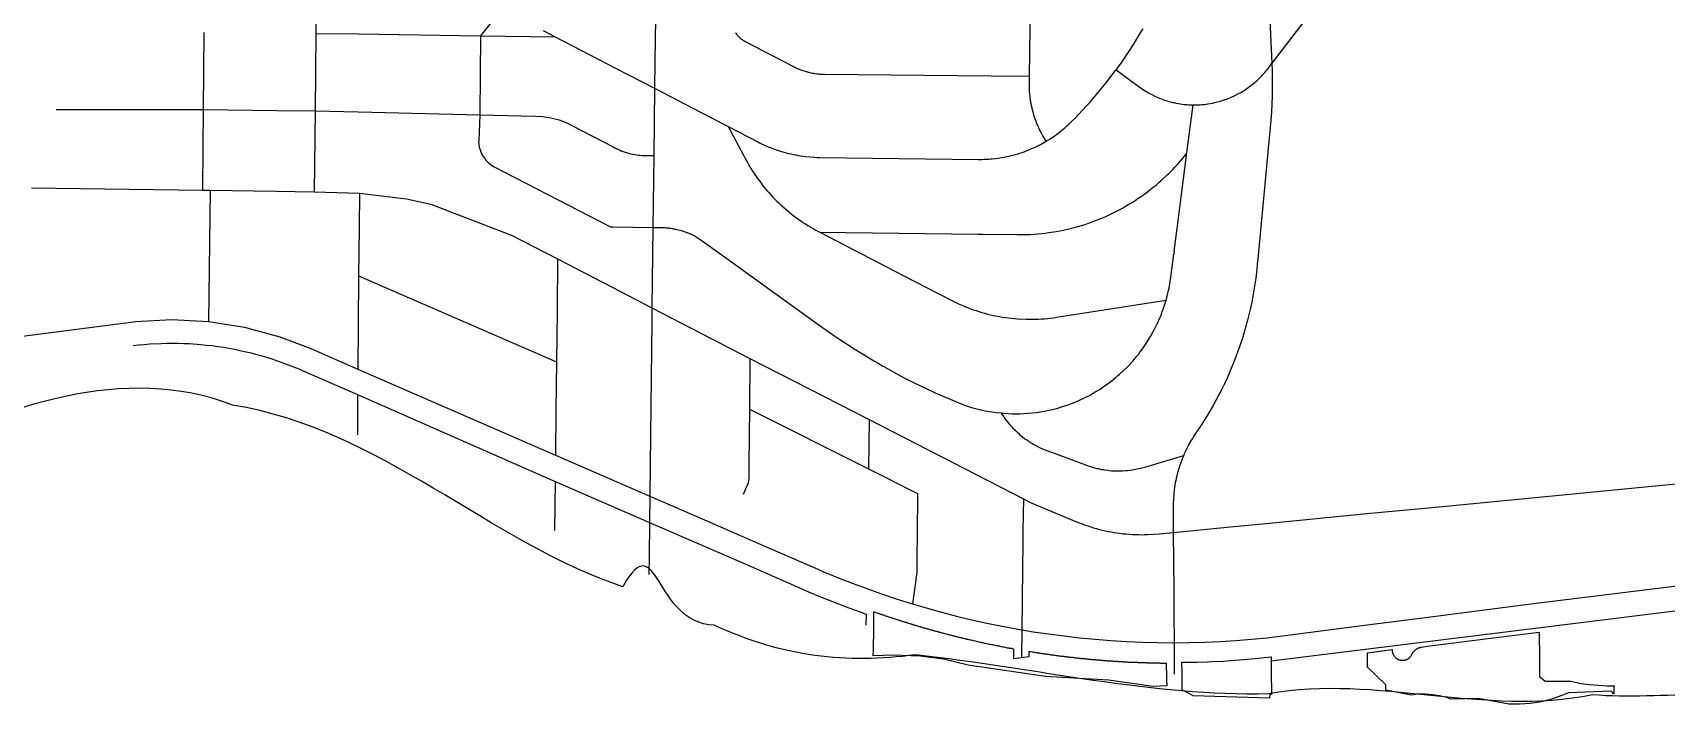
# Model space of a CAD drawing. Extents: x 1 to 394, y 101 to 384.
# Drawn here: x 306.4 to 353.16, y 114.27 to 133.86 of the extents above; entities that cross this region are included whole.
import ezdxf

# ---------------------------------------------------------------- set-up
doc = ezdxf.new("R2010")
doc.units = 0
doc.layers.get('0').update_dxf_attribs({"linetype": 'CONTINUOUS'})

msp = doc.modelspace()

# ---------------------------------------------------------------- linework, layer by layer
at = {"color": 4}
for points in [[(342.497836, 137.466833), (342.244105, 136.791589), (342.133609, 136.496936), (341.949452, 135.805317), (341.83487, 135.097334), (341.797993, 134.381168), (341.818422, 134.02922), (341.838851, 133.587246), (341.871538, 132.989748)], [(314.5263, 135.97311), (314.505871, 133.836881)], [(319.183445, 135.297865), (319.633612, 134.847699), (319.903707, 134.626707), (319.216184, 133.771403)], [(343.570047, 135.195552), (343.140341, 134.6349), (341.871695, 132.989748)], [(324.233461, 134.880438), (324.213032, 133.034766)], [(334.963729, 135.044134), (334.947385, 133.980116), (334.926935, 132.613253)], [(311.301486, 133.861438), (311.289228, 132.756488)], [(314.505839, 133.836881), (314.48541, 131.618799)], [(314.505839, 133.836881), (315.721275, 133.820537)], [(315.721275, 133.820506), (319.216184, 133.771371)], [(319.216184, 133.771403), (319.203927, 132.654174)], [(319.216184, 133.771403), (321.35651, 133.738716)], [(321.012753, 133.918724), (321.35651, 133.738663)], [(326.512935, 133.857342), (326.517126, 133.84896), (326.525507, 133.840579), (326.54185, 133.816064), (326.550232, 133.807683), (326.558613, 133.795425), (326.566994, 133.787044), (326.575375, 133.774786), (326.583757, 133.766405), (326.596014, 133.758024), (326.604395, 133.745766), (326.612777, 133.737385), (326.625034, 133.729004), (326.633415, 133.716746), (326.641797, 133.708365), (326.654054, 133.699984), (326.662435, 133.691603), (326.674693, 133.683222), (326.683074, 133.67484), (326.707589, 133.658497), (326.71597, 133.650116), (326.728228, 133.641734), (326.740486, 133.637544), (326.752743, 133.629163), (326.761124, 133.620781), (326.773382, 133.616591), (326.785639, 133.60821), (326.797897, 133.604019), (328.156568, 132.896036), (328.213874, 132.867435), (328.242475, 132.855177), (328.275162, 132.838834), (328.34064, 132.814319), (328.373327, 132.797975), (328.406014, 132.785718), (328.442891, 132.777336), (328.50837, 132.752821), (328.541057, 132.74444), (328.577934, 132.736059), (328.610621, 132.727678), (328.647393, 132.719296), (328.712872, 132.702953), (328.749749, 132.698762), (328.782436, 132.690381), (328.856086, 132.682), (328.888773, 132.677809), (328.92565, 132.673619), (328.958337, 132.673619), (328.99511, 132.669428), (329.064674, 132.669428), (333.828219, 132.620293)], [(337.468281, 132.87107), (337.468281, 132.875261), (337.533759, 132.961168), (337.78748, 133.329481), (337.910255, 133.517734), (338.028933, 133.705987), (338.143525, 133.898326), (338.184489, 133.971976)], [(321.35651, 133.738663), (323.063043, 132.854706)], [(323.063043, 132.854706), (324.200722, 132.2654), (325.293393, 131.696556)], [(324.213, 133.034766), (324.200743, 132.2654)], [(337.415081, 132.797409), (337.468302, 132.871059)], [(340.76266, 132.036226), (340.918173, 132.113962), (340.959137, 132.138477), (341.0001, 132.158906), (341.041063, 132.183421), (341.07794, 132.207937), (341.118904, 132.232452), (341.155781, 132.261053), (341.196744, 132.285568), (341.380901, 132.428803), (341.413588, 132.46149), (341.450465, 132.494177), (341.483152, 132.522777), (341.581317, 132.620943), (341.614004, 132.65782), (341.642605, 132.690507), (341.675292, 132.727384), (341.703997, 132.764262), (341.732598, 132.796948), (341.761199, 132.833826), (341.789905, 132.874789), (341.818506, 132.911666), (341.843021, 132.948544), (341.871622, 132.989507)], [(341.871695, 132.989748), (341.880076, 132.752392), (341.884267, 132.519132), (341.884267, 132.285861), (341.880076, 132.05259), (341.871695, 131.815234), (341.859438, 131.581963), (341.843094, 131.348703), (341.822665, 131.152268), (341.46662, 127.379081)], [(311.289218, 132.756488), (311.27696, 131.655634)], [(319.203906, 132.654174), (319.195525, 131.508303)], [(333.82604, 132.625531), (334.926904, 132.613274)], [(334.926904, 132.613253), (334.922713, 132.392261), (334.922713, 132.285861), (334.926904, 132.236726), (334.926904, 132.183505), (334.939161, 132.036184), (334.947543, 131.987049), (334.955924, 131.933828), (334.960114, 131.884693), (334.964305, 131.86835)], [(336.657984, 131.864348), (336.694861, 131.905311), (336.842182, 132.077189), (337.128653, 132.420956), (337.263695, 132.601016), (337.398748, 132.776991), (337.415092, 132.79742)], [(337.415081, 132.797409), (338.008472, 132.355436)], [(338.008472, 132.355436), (338.065779, 132.314472), (338.098466, 132.289957), (338.139429, 132.261356), (338.213079, 132.212221), (338.335854, 132.138571), (338.376817, 132.118142), (338.41778, 132.093627), (338.540544, 132.032235), (338.585593, 132.011805), (338.626557, 131.995462), (338.630747, 131.995462)], [(324.200722, 132.2654), (324.176207, 130.346067)], [(338.630517, 131.995305), (338.712338, 131.962618), (338.802332, 131.929931), (338.847381, 131.917674), (338.888344, 131.90133), (339.023387, 131.864453), (339.068436, 131.856072), (339.117571, 131.843814), (339.252613, 131.819299), (339.297663, 131.815108), (339.346798, 131.806727), (339.436791, 131.798346), (339.485926, 131.794155), (339.530975, 131.794155), (339.576024, 131.789965), (339.621073, 131.789965)], [(339.620874, 131.790677), (339.715058, 131.790677), (339.764193, 131.794868), (339.809242, 131.794868), (339.858377, 131.799058), (339.948371, 131.80744), (339.99342, 131.815821), (340.042555, 131.820011), (340.177597, 131.844526), (340.222646, 131.856784), (340.271781, 131.865165), (340.361775, 131.88968), (340.402738, 131.901938), (340.447787, 131.914195), (340.537781, 131.946882), (340.58283, 131.95914), (340.58702, 131.96333)], [(340.586685, 131.962566), (340.623563, 131.974823), (340.668612, 131.995252), (340.709575, 132.011596), (340.754624, 132.032025), (340.763005, 132.036216)], [(307.074046, 131.663817), (307.528298, 131.663817)], [(307.528298, 131.663817), (311.276939, 131.655435)], [(311.276939, 131.655634), (311.268558, 130.575242)], [(311.276939, 131.655634), (313.392707, 131.635205)], [(313.392707, 131.635174), (314.485379, 131.61883)], [(314.485379, 131.618799), (314.460863, 129.3025)], [(314.485379, 131.618799), (315.713092, 131.590198)], [(315.713092, 131.590156), (319.195724, 131.508334)], [(319.195724, 131.508303), (319.167123, 130.76758), (319.162932, 130.755323), (319.171313, 130.669415), (319.183571, 130.583508), (319.204, 130.501686), (319.236687, 130.419864), (319.248945, 130.391263)], [(319.195724, 131.508303), (320.795847, 131.471426), (320.988196, 131.463044), (321.229649, 131.422081), (321.467006, 131.360689), (321.692083, 131.274781), (321.814858, 131.209303), (323.03439, 130.579066)], [(325.293393, 131.696556), (326.304222, 131.172729)], [(334.963729, 131.868434), (334.967919, 131.835747), (334.980177, 131.786612), (334.988558, 131.737477), (335.025436, 131.590156), (335.037693, 131.545107), (335.07038, 131.446942), (335.082638, 131.401893), (335.103067, 131.352758), (335.11941, 131.307709), (335.135754, 131.258574), (335.176717, 131.16858), (335.197146, 131.119445), (335.221661, 131.074396), (335.24209, 131.029347), (335.266606, 130.988384), (335.31574, 130.89839), (335.340256, 130.857427), (335.364771, 130.812378), (335.393476, 130.771415), (335.40982, 130.750986)], [(335.409799, 130.751216), (335.422056, 130.759597), (335.475277, 130.792284), (335.532584, 130.824971), (335.745394, 130.972292), (335.794529, 131.013255), (335.847749, 131.054218), (335.945915, 131.13604), (335.99505, 131.181089), (336.044185, 131.222053), (336.089234, 131.267102), (336.138369, 131.312151), (336.236534, 131.414507), (336.547551, 131.741898), (336.658047, 131.864673)], [(338.912891, 129.822241), (338.945578, 129.859118), (339.023313, 129.932768), (339.096964, 130.010504), (339.166528, 130.08824), (339.375241, 130.333789), (339.44072, 130.415611), (339.620874, 131.790677)], [(326.304222, 131.172729), (327.159526, 130.730745), (327.200489, 130.710316), (327.384646, 130.624408), (327.450124, 130.595807), (327.511517, 130.571292), (327.707952, 130.497642), (327.904387, 130.436249), (327.969865, 130.419906), (328.039429, 130.403563), (328.100822, 130.387219)], [(326.304222, 131.172729), (326.754377, 130.337875)], [(311.268747, 130.575242), (311.256489, 129.355699)], [(323.03439, 130.579327), (323.058905, 130.56707), (323.087506, 130.550727), (323.120193, 130.538469), (323.148898, 130.522126), (323.206205, 130.497611), (323.238892, 130.481267), (323.267493, 130.472886), (323.300179, 130.460628), (323.32878, 130.448371), (323.361467, 130.436113), (323.394154, 130.427732), (323.42286, 130.419351), (323.488338, 130.403007), (323.516939, 130.394626), (323.582417, 130.378283), (323.647896, 130.369902), (323.680583, 130.36152), (323.746061, 130.353139), (323.778748, 130.353139), (323.844226, 130.344758), (324.175714, 130.344758)], [(333.862875, 130.24785), (333.96104, 130.260107), (334.022433, 130.268489), (334.087911, 130.27687), (334.15339, 130.289127), (334.214782, 130.297509), (334.280261, 130.313852), (334.341653, 130.32611), (334.407131, 130.342453), (334.468524, 130.354711), (334.529916, 130.37514), (334.595395, 130.391483), (334.779551, 130.452876), (334.836858, 130.477391), (334.89825, 130.49782), (334.959643, 130.522335), (335.01695, 130.550936), (335.078342, 130.575451), (335.25022, 130.661359), (335.364802, 130.726837), (335.409851, 130.751352)], [(319.248924, 130.391085), (319.273481, 130.341971), (319.322616, 130.272407), (319.375836, 130.202843), (319.437229, 130.14145), (319.506793, 130.088229), (319.576357, 130.039094), (319.609044, 130.022751), (322.940258, 128.299853), (323.005736, 128.299853)], [(324.176175, 130.346067), (324.15166, 128.283499)], [(326.754377, 130.337875), (326.807598, 130.235519), (326.868991, 130.125023), (326.909954, 130.047287), (326.955003, 129.973637), (327.004138, 129.899987), (327.049187, 129.826337), (327.147352, 129.687198), (327.200573, 129.617634), (327.249708, 129.54807), (327.302929, 129.478505), (327.360236, 129.413027), (327.413456, 129.343463), (327.470763, 129.28207), (327.52807, 129.216592), (327.589462, 129.151114), (327.646769, 129.089721), (327.708161, 129.028329), (327.77364, 128.971022), (327.835032, 128.909629), (327.965989, 128.795048), (328.031467, 128.741827), (328.096946, 128.68452), (328.16651, 128.631299), (328.236074, 128.582164), (328.256503, 128.565821)], [(328.10078, 130.386989), (328.104971, 130.386989), (328.170449, 130.370645), (328.240013, 130.358388), (328.305492, 130.34613), (328.375056, 130.333873), (328.44462, 130.325491), (328.510098, 130.31711), (328.649237, 130.300767), (328.788376, 130.292386), (328.853854, 130.288195), (328.923419, 130.288195), (333.474164, 130.230888), (333.572329, 130.230888), (333.637808, 130.235079), (333.703286, 130.235079), (333.764679, 130.23927), (333.830157, 130.247651), (333.862844, 130.247651)], [(339.15844, 128.258942), (339.440814, 130.415632)], [(333.596866, 128.09115), (334.583137, 128.078892), (334.746833, 128.078892), (334.959643, 128.087274), (335.278842, 128.111789), (335.385252, 128.124046), (335.487503, 128.136304), (335.700313, 128.168991), (335.802564, 128.18942), (335.908974, 128.209849), (336.215895, 128.283499), (336.318251, 128.3121), (336.420607, 128.344787), (336.522858, 128.373388), (336.625213, 128.410265), (336.723378, 128.442952), (336.821544, 128.47983), (336.923899, 128.520793), (337.022064, 128.561756), (337.116144, 128.602719), (337.214309, 128.647768), (337.308388, 128.692818), (337.406553, 128.737867), (337.500737, 128.787002), (337.594817, 128.840222), (337.68481, 128.893443), (337.778889, 128.946664), (337.868883, 128.999885), (337.958876, 129.057191), (338.044784, 129.118584), (338.134777, 129.175891), (338.220685, 129.237283), (338.306593, 129.302761), (338.388414, 129.36824), (338.474322, 129.433718), (338.556144, 129.499197), (338.63388, 129.568761), (338.715701, 129.638325), (338.871215, 129.785646), (338.912178, 129.822523)], [(306.361966, 129.421178), (311.256479, 129.355699)], [(311.256479, 129.355699), (311.47746, 129.351509)], [(311.47746, 129.351614), (311.432411, 125.590694)], [(311.47746, 129.351614), (313.36815, 129.327098)], [(313.36815, 129.327057), (314.460822, 129.302541)], [(314.460822, 129.3025), (315.749928, 129.261536)], [(315.749928, 129.261578), (315.741547, 128.287585)], [(315.749928, 129.261578), (317.100416, 129.101979), (317.792036, 128.950561), (320.120603, 128.058411), (321.421988, 127.383167)], [(315.741746, 128.287585), (315.729488, 126.896175)], [(323.005747, 128.299864), (324.151618, 128.28352)], [(324.151618, 128.283499), (324.123017, 125.98766)], [(324.151618, 128.283499), (324.421714, 128.279309), (324.491278, 128.279309), (324.528051, 128.275118), (324.560737, 128.275118), (324.597615, 128.270927), (324.630302, 128.266737), (324.667179, 128.262546), (324.699866, 128.258356), (324.732553, 128.249974), (324.769325, 128.245784), (324.802012, 128.237402), (324.838889, 128.229021), (324.937055, 128.204506), (324.973932, 128.196125), (325.03941, 128.17161), (325.072097, 128.163229), (325.104784, 128.150971), (325.117041, 128.14259)], [(325.117419, 128.14435), (325.137848, 128.135969), (325.203326, 128.111454), (325.236013, 128.09511), (325.264614, 128.082853), (325.330092, 128.050166), (325.358693, 128.033822), (325.39138, 128.017479), (325.420086, 127.99705), (325.448687, 127.980706), (325.481373, 127.960277), (325.509974, 127.943934), (325.567281, 127.90297), (326.70497, 127.084491)], [(328.256294, 128.565873), (328.305429, 128.528996), (328.366821, 128.488033)], [(328.36679, 128.488116), (328.375171, 128.479735), (328.448821, 128.4306), (328.518385, 128.385551), (328.592035, 128.340502), (328.669771, 128.295453), (328.743421, 128.250404), (328.817071, 128.209441), (328.894807, 128.168477), (328.935771, 128.148048)], [(328.935634, 128.148446), (333.453641, 128.095225)], [(328.935634, 128.148446), (331.337862, 126.904357)], [(339.076587, 127.608255), (339.158408, 128.258942)], [(333.453641, 128.095246), (333.596866, 128.091056)], [(321.421988, 127.383167), (321.40973, 125.905818)], [(321.421988, 127.383167), (322.985286, 126.576966)], [(338.843327, 126.204556), (338.855584, 126.249605), (338.876013, 126.323255), (338.892357, 126.400991), (338.912786, 126.478727), (338.929129, 126.552377), (338.978264, 126.863405), (339.064172, 127.518188)], [(339.076587, 127.608255), (339.064329, 127.518262)], [(341.454268, 127.248124), (341.450078, 127.182646), (341.429648, 127.006671), (341.409219, 126.834783), (341.384704, 126.658819), (341.327397, 126.315052), (341.29471, 126.143174), (341.257833, 125.971296), (341.176011, 125.62753), (341.126876, 125.459737), (341.081827, 125.287859), (341.028606, 125.120078), (340.975386, 124.956382), (340.918079, 124.788589), (340.795304, 124.461198), (340.729826, 124.297502), (340.660262, 124.133806), (340.590698, 123.974206), (340.517048, 123.814596), (340.439312, 123.659083), (340.35749, 123.499483), (340.275668, 123.348066), (340.193846, 123.192552), (340.013776, 122.889717), (339.825533, 122.595065), (339.727368, 122.447733), (339.711025, 122.427304), (339.702644, 122.415046), (339.665766, 122.35774), (339.628994, 122.304519), (339.596307, 122.247212), (339.56362, 122.193991), (339.498142, 122.079399), (339.469436, 122.022092), (339.436749, 121.9607), (339.408148, 121.903393), (339.383633, 121.846086), (339.355032, 121.784694), (339.346651, 121.764265)], [(341.466547, 127.379081), (341.454289, 127.248124)], [(315.729467, 126.896175), (315.71721, 125.504755)], [(315.729467, 126.896175), (321.393345, 124.436641)], [(326.705274, 127.084428), (326.823952, 126.998521)], [(326.823952, 126.998479), (329.009295, 125.422912), (329.095202, 125.365606), (329.365298, 125.173267), (329.63949, 124.98911), (329.913682, 124.813136), (330.196056, 124.637162), (330.47843, 124.465283), (330.617569, 124.387548)], [(331.337862, 126.904357), (332.295491, 126.409173)], [(322.985286, 126.576966), (324.122975, 125.98766)], [(332.295491, 126.409173), (332.418255, 126.343695)], [(332.418255, 126.343695), (332.676083, 126.212738), (332.68834, 126.204357), (332.766076, 126.163394), (332.921579, 126.089744), (332.999315, 126.057057), (333.081137, 126.02437), (333.158873, 125.991683), (333.240695, 125.958997), (333.322516, 125.930396), (333.404338, 125.905881), (333.48616, 125.87728), (333.567982, 125.852765), (333.653889, 125.828249), (333.735711, 125.80782), (333.821619, 125.787391), (333.90344, 125.766962), (334.075329, 125.734275), (334.157151, 125.722017), (334.243058, 125.705674), (334.328966, 125.697293), (334.414874, 125.685035), (334.586762, 125.668692), (334.844579, 125.656434), (335.016457, 125.656434), (335.106451, 125.660625), (335.192358, 125.660625), (335.278266, 125.669006), (335.364173, 125.673197), (335.450081, 125.681578), (335.535989, 125.693836), (335.621896, 125.702217), (335.707804, 125.714474), (338.842583, 126.205562)], [(321.409709, 125.905818), (321.393366, 124.436641)], [(324.122975, 125.98766), (324.118785, 125.607069), (324.086098, 122.34543)], [(324.122975, 125.98766), (326.930352, 124.530772)], [(337.979829, 124.567597), (338.000259, 124.592112), (338.049394, 124.653505), (338.094443, 124.714897), (338.143578, 124.77629), (338.233571, 124.907247), (338.274534, 124.968639), (338.319584, 125.038203), (338.401405, 125.16916), (338.475055, 125.308299), (338.511933, 125.373777), (338.54881, 125.447427), (338.614289, 125.586566), (338.646975, 125.660216), (338.679662, 125.729781), (338.708263, 125.803431), (338.732778, 125.877081), (338.761379, 125.950731), (338.835029, 126.171723), (338.84341, 126.20441)], [(304.328041, 124.944103), (309.288032, 125.582512)], [(309.288032, 125.582512), (309.341252, 125.590893), (310.38481, 125.6482), (311.432463, 125.590893)], [(311.432442, 125.590694), (312.463732, 125.431094), (313.47455, 125.156903), (314.362604, 124.817232), (315.709007, 124.232023), (321.364692, 121.772489)], [(315.717189, 125.504755), (315.708808, 124.232023)], [(309.279849, 124.907268), (309.42717, 124.923611), (309.58678, 124.939954), (309.750476, 124.952212), (310.077868, 124.968555), (310.237468, 124.972746), (310.564859, 124.972746), (310.728555, 124.968555), (310.888155, 124.960174), (311.215547, 124.935659), (311.379243, 124.919316), (311.538853, 124.902972), (311.702549, 124.882543), (311.862148, 124.858028), (312.021748, 124.829427), (312.132244, 124.808998)], [(312.132244, 124.80905), (312.291854, 124.776363), (312.45555, 124.739486), (312.615149, 124.702608), (312.774749, 124.661645), (312.934359, 124.616596), (313.089872, 124.571547), (313.249472, 124.522412), (313.560489, 124.416012), (313.711917, 124.358706), (313.86742, 124.297313), (314.018837, 124.235921), (314.096573, 124.203234), (315.700793, 123.503433)], [(321.393345, 124.436641), (321.384964, 123.745032)], [(326.930352, 124.530772), (326.918094, 123.082056)], [(326.930352, 124.530772), (330.339323, 122.787403)], [(334.124789, 122.975656), (334.198439, 122.967275), (334.431709, 122.955017), (334.66498, 122.955017), (334.89824, 122.967275), (335.131511, 122.99179), (335.364771, 123.028667), (335.438421, 123.045011), (335.593924, 123.077698), (335.667574, 123.098127), (335.74531, 123.118556), (335.81896, 123.138985), (336.039952, 123.212635), (336.260934, 123.298543), (336.330498, 123.327144), (336.404148, 123.359831), (336.473712, 123.392518), (336.543276, 123.429395), (336.61284, 123.462082), (336.682405, 123.498959), (336.751969, 123.539922), (336.817447, 123.5768), (336.887011, 123.617763), (336.95249, 123.658726), (337.017968, 123.703775), (337.079361, 123.748825), (337.210317, 123.838818), (337.27171, 123.883867), (337.394474, 123.982032), (337.451781, 124.035253), (337.513173, 124.084388), (337.627755, 124.190798), (337.738251, 124.301294), (337.897851, 124.473172), (337.946986, 124.530479), (337.979672, 124.567356)], [(330.6176, 124.387537), (330.732193, 124.317973)], [(330.732193, 124.317962), (330.76488, 124.301619), (331.05135, 124.142009), (331.341906, 123.986495), (331.636559, 123.839174), (331.935308, 123.691843), (332.234046, 123.552704), (332.839726, 123.29079), (332.90929, 123.262189), (332.98294, 123.237674), (333.052505, 123.209073), (333.130241, 123.184558), (333.277572, 123.135423), (333.351222, 123.114994), (333.428958, 123.094565), (333.502608, 123.078221), (333.580344, 123.057792), (333.65808, 123.041449), (333.73173, 123.029191), (333.965001, 122.992314), (334.120504, 122.97597), (334.124694, 122.97597)], [(315.700814, 123.503579), (315.692433, 122.353612)], [(315.700814, 123.503579), (321.35651, 121.015402)], [(321.385152, 123.745032), (321.376771, 123.045231)], [(321.37697, 123.045231), (321.364713, 121.772489)], [(326.918073, 123.082056), (326.90173, 121.535132)], [(326.918073, 123.082056), (330.322948, 121.375533)], [(330.339323, 122.787403), (330.322979, 121.375533)], [(330.339323, 122.787403), (334.759112, 120.524314), (334.98419, 120.405636), (336.277392, 119.861338), (336.281583, 119.861338), (336.359319, 119.828651), (336.441141, 119.80005), (336.522962, 119.767363), (336.604784, 119.742848), (336.686606, 119.714247), (336.768428, 119.689732), (336.854335, 119.669303), (336.936157, 119.644788), (337.022064, 119.624359), (337.103886, 119.608015), (337.189794, 119.587586), (337.275701, 119.571243), (337.361609, 119.558985), (337.443431, 119.546728), (337.615309, 119.522212), (337.701216, 119.513831), (337.787124, 119.509641), (337.877118, 119.501259), (337.963025, 119.497069), (338.048933, 119.497069), (338.13484, 119.492878), (338.220748, 119.497069), (338.306656, 119.497069), (338.478534, 119.50545), (338.650412, 119.521793), (339.047378, 119.558566)], [(334.124789, 122.975656), (334.141132, 122.942969), (334.165647, 122.906092), (334.194353, 122.869215), (334.218868, 122.828251), (334.33346, 122.68092), (334.362061, 122.648233), (334.394748, 122.611356), (334.427435, 122.578669), (334.456141, 122.545982), (334.521619, 122.480504), (334.558392, 122.447817), (334.591078, 122.41513), (334.623765, 122.386529), (334.660643, 122.353842), (334.69752, 122.325241), (334.730207, 122.29664), (334.803857, 122.239334), (334.84482, 122.214819), (334.881698, 122.186218), (334.91847, 122.161703), (335.000292, 122.112568), (335.037065, 122.088053), (335.078028, 122.063537), (335.241724, 121.981716), (335.286773, 121.961286), (335.327736, 121.940857), (335.368699, 121.924514), (335.458693, 121.891827), (335.741067, 121.785427)], [(324.08614, 122.34543), (324.06571, 120.597975)], [(321.364692, 121.772489), (324.065679, 120.597975)], [(335.741287, 121.784767), (336.563863, 121.481932), (336.596549, 121.469675), (336.641599, 121.457417), (336.686648, 121.441074), (336.727611, 121.428816), (336.862653, 121.391939), (336.907703, 121.383558), (336.952752, 121.3713), (336.997801, 121.362919), (337.046936, 121.354538), (337.091985, 121.346157), (337.181978, 121.337775), (337.227027, 121.329394), (337.276162, 121.325204), (337.321212, 121.325204), (337.366261, 121.321013), (337.415396, 121.321013), (337.460445, 121.316822), (337.505494, 121.316822), (337.554629, 121.321013), (337.599678, 121.321013), (337.689671, 121.329394), (337.738806, 121.333585), (337.8288, 121.341966), (337.873849, 121.350347), (337.922984, 121.358728), (338.058037, 121.383244), (338.103086, 121.395501), (338.148135, 121.403882), (338.238128, 121.428397), (339.347175, 121.763971)], [(339.346693, 121.764307), (339.330349, 121.723343), (339.305834, 121.666037), (339.281319, 121.604644), (339.26089, 121.543252), (339.236375, 121.481859), (339.215946, 121.416381), (339.199602, 121.354988), (339.179173, 121.293596), (339.16283, 121.228117), (339.146486, 121.166725), (339.134229, 121.101247), (339.117885, 121.039854), (339.105628, 120.974376), (339.097246, 120.908897), (339.084989, 120.843419), (339.076608, 120.786112)], [(326.901709, 121.535132), (326.897518, 121.117705), (326.897518, 121.072656), (326.893328, 121.064275), (326.893328, 121.035674), (326.889137, 121.027293), (326.889137, 121.018911), (326.884947, 121.01053), (326.884947, 121.002149), (326.880756, 120.993768), (326.880756, 120.985387), (326.876565, 120.973129), (326.876565, 120.964748), (326.864308, 120.940233), (326.864308, 120.931851), (326.737447, 120.645381)], [(330.322948, 121.375533), (331.726647, 120.671635)], [(321.35651, 121.015402), (321.331994, 119.611703)], [(321.35651, 121.015402), (324.053401, 119.844974)], [(331.726647, 120.671635), (331.714389, 119.47666)], [(339.076587, 120.786228), (339.076587, 120.782037), (339.060243, 120.65108), (339.0439, 120.389167), (339.0439, 120.25821), (339.04809, 119.558409)], [(346.463362, 120.274679), (353.833774, 120.986749)], [(324.065679, 120.597975), (324.053422, 119.844974)], [(324.065679, 120.597975), (325.633063, 119.918634)], [(334.759112, 120.524314), (334.746854, 119.607617)], [(344.584961, 120.098705), (346.463362, 120.274679)], [(324.053401, 119.844974), (324.045019, 118.866895)], [(324.053401, 119.844974), (326.963091, 118.580424)], [(325.633063, 119.918634), (327.159526, 119.255668)], [(339.047944, 119.558503), (340.779024, 119.726295)], [(340.779024, 119.726295), (341.802131, 119.824461), (344.584961, 120.098705)], [(327.159526, 119.255668), (328.792399, 118.543589), (329.021573, 118.445424), (329.434904, 118.273545), (329.852331, 118.10985), (330.273844, 117.95025), (330.695357, 117.802919), (331.120967, 117.659683), (331.546576, 117.524641), (331.583453, 117.51626)], [(331.714368, 119.47666), (331.710177, 118.895537)], [(334.746833, 119.607617), (334.742642, 119.235208)], [(339.047944, 119.558503), (339.060201, 117.892901)], [(324.045218, 118.866895), (324.041028, 118.359432)], [(331.710272, 118.895537), (331.706081, 118.392171)], [(334.742737, 119.235208), (334.734356, 118.543589)], [(326.963091, 118.580424), (328.587771, 117.872441), (328.902895, 117.737388), (329.291669, 117.577788), (329.684539, 117.426371), (329.762275, 117.397665)], [(331.706186, 118.392171), (331.701995, 118.347122), (331.583317, 117.516364)], [(334.734555, 118.543589), (334.722297, 117.602335)], [(339.060222, 117.892901), (339.064413, 117.254482)], [(349.364881, 117.520492), (353.858331, 118.081154)], [(329.762296, 117.397717), (330.081506, 117.283136), (330.257469, 117.221743)], [(331.583411, 117.516396), (331.976282, 117.397717), (332.410073, 117.279039), (332.843864, 117.164457), (333.277666, 117.062102), (333.715554, 116.963936), (334.153432, 116.873943), (334.595416, 116.792121), (334.709998, 116.775778)], [(334.722276, 117.602335), (334.710019, 116.775673)], [(346.271024, 117.127622), (349.364881, 117.520492)], [(330.257469, 117.221743), (330.249088, 116.90663)], [(339.064308, 117.254482), (339.072689, 116.403264)], [(341.855331, 115.887629), (351.713909, 117.103065)], [(344.519483, 116.90663), (346.271024, 117.127622)], [(351.713909, 117.103065), (353.788756, 117.364978)], [(334.709998, 116.775673), (334.701616, 116.002211)], [(334.709998, 116.775673), (335.037389, 116.718366), (335.479373, 116.652888), (335.925443, 116.595581), (336.367428, 116.542361), (336.813498, 116.501397), (337.259568, 116.464625), (337.709734, 116.44011), (338.155804, 116.41968), (338.601874, 116.407423), (339.05204, 116.403232), (339.072469, 116.403232)], [(339.072501, 116.403264), (339.49811, 116.407454), (339.948266, 116.419712), (340.394346, 116.440141), (340.840416, 116.468742), (341.290572, 116.501429), (341.732556, 116.546478), (342.178626, 116.595613), (344.519483, 116.90663)], [(339.072501, 116.403264), (339.076691, 115.498845)]]:
    msp.add_lwpolyline(points, dxfattribs=at)
at = {"color": 3}
for points in [[(338.855605, 115.457924), (338.855605, 115.335149), (338.859796, 115.171453), (338.475108, 115.15511), (337.194194, 115.326988), (335.393539, 115.433388), (333.179554, 115.756694), (332.47157, 115.932658), (331.800412, 116.018565), (331.035132, 116.051252), (330.462202, 116.026737), (330.466393, 116.174058), (330.474774, 116.832938), (330.478964, 117.28719), (330.499394, 117.282999), (330.581215, 117.250313), (330.601645, 117.246122), (330.62616, 117.237741), (330.667123, 117.221397), (330.687552, 117.217207), (330.69981, 117.213016), (330.708191, 117.208826), (330.72862, 117.200444), (330.753135, 117.196254), (330.814528, 117.171739), (330.834957, 117.167548), (330.855386, 117.159167), (330.879901, 117.150786), (330.900331, 117.146595), (330.92076, 117.138214), (330.924951, 117.138214), (330.941294, 117.129832), (330.961723, 117.125642), (330.982152, 117.117261), (331.006668, 117.108879), (331.027097, 117.104689), (331.06806, 117.088345), (331.088489, 117.084155), (331.113004, 117.075774), (331.133434, 117.067392), (331.145691, 117.063202), (331.154072, 117.063202), (331.195036, 117.046858), (331.219551, 117.042668), (331.23998, 117.034286), (331.260409, 117.030096), (331.301373, 117.013752), (331.325888, 117.009562), (331.346317, 117.001181), (331.366746, 116.99699), (331.370937, 116.992799), (331.38728, 116.988609), (331.407709, 116.980228), (331.432224, 116.976037), (331.452654, 116.967656), (331.473083, 116.963465), (331.493512, 116.955084), (331.513941, 116.950893), (331.538457, 116.942512), (331.558886, 116.934131), (331.579315, 116.92994), (331.595658, 116.92575), (331.599849, 116.921559), (331.620278, 116.917368), (331.644793, 116.908987), (331.665223, 116.904796), (331.685652, 116.896415), (331.706081, 116.892225), (331.730596, 116.883843), (331.751025, 116.879653), (331.771455, 116.871272), (331.791884, 116.867081), (331.812313, 116.8587), (331.820694, 116.8587), (331.837038, 116.854509), (331.857467, 116.846128), (331.877896, 116.841937), (331.898326, 116.833556), (331.922841, 116.829365), (331.94327, 116.820984), (331.963699, 116.816794), (331.984128, 116.808412), (332.008644, 116.804222), (332.029073, 116.79584), (332.049502, 116.79165), (332.069931, 116.783269), (332.094446, 116.779078), (332.114876, 116.774887), (332.135305, 116.766506), (332.155734, 116.762316), (332.180249, 116.753934), (332.200678, 116.749744), (332.221108, 116.741362), (332.241537, 116.737172), (332.25788, 116.732981), (332.266262, 116.732981), (332.286691, 116.7246), (332.30712, 116.720409), (332.327549, 116.712028), (332.352064, 116.707838), (332.372494, 116.703647), (332.392923, 116.695266), (332.413352, 116.691075), (332.437867, 116.686884), (332.458296, 116.678503), (332.478726, 116.674313), (332.503241, 116.665931), (332.544204, 116.65755), (332.564633, 116.649169), (332.589148, 116.644978), (332.609578, 116.640788), (332.630007, 116.632406), (332.650436, 116.628216), (332.674951, 116.624025), (332.695381, 116.615644), (332.699571, 116.615644), (332.715915, 116.611453), (332.74043, 116.607263), (332.760859, 116.603072), (332.781288, 116.594691), (332.801717, 116.5905), (332.826232, 116.58631), (332.846662, 116.577928), (332.867091, 116.573738), (332.891606, 116.569547), (332.912035, 116.565357), (332.932465, 116.556975), (332.952894, 116.552785), (332.977409, 116.548594), (332.997838, 116.540213), (333.018267, 116.536022), (333.042782, 116.531832), (333.083746, 116.52345), (333.104175, 116.515069), (333.12869, 116.510879), (333.140948, 116.506688), (333.149329, 116.506688), (333.169758, 116.502497), (333.194273, 116.494116), (333.235236, 116.485735), (333.259752, 116.481544), (333.280181, 116.477354), (333.30061, 116.468973), (333.325125, 116.464782), (333.386518, 116.452524), (333.411033, 116.444143), (333.451996, 116.435762), (333.476511, 116.431571), (333.517474, 116.42319), (333.541989, 116.418999), (333.562419, 116.410618), (333.582848, 116.406428), (333.587039, 116.406428), (333.648431, 116.39417), (333.672946, 116.389979), (333.713909, 116.381598), (333.738425, 116.373217), (333.779388, 116.364836), (333.803903, 116.360645), (333.844866, 116.352264), (333.869381, 116.348073), (333.910344, 116.339692), (333.93486, 116.335501), (333.975823, 116.32712), (334.000338, 116.32293), (334.020767, 116.318739), (334.033025, 116.314548), (334.041406, 116.314548), (334.065921, 116.310358), (334.08635, 116.301977), (334.10678, 116.297786), (334.131295, 116.293595), (334.172258, 116.285214), (334.196773, 116.281023), (334.237736, 116.272642), (334.262251, 116.268452), (334.303215, 116.26007), (334.32773, 116.25588), (334.348159, 116.251689), (334.372674, 116.251689), (334.413637, 116.243308), (334.438152, 116.239117), (334.479116, 116.230736), (334.479116, 115.952458), (334.9211, 116.005679), (334.92529, 116.157096), (334.94572, 116.152906), (334.970235, 116.148715), (335.011198, 116.140334), (335.035713, 116.136143), (335.056142, 116.136143), (335.076572, 116.131953), (335.101087, 116.127762), (335.121516, 116.123572), (335.146031, 116.119381), (335.16646, 116.11519), (335.18689, 116.11519), (335.211405, 116.111), (335.231834, 116.106809), (335.256349, 116.102618), (335.276778, 116.098428), (335.297207, 116.098428), (335.321723, 116.094237), (335.342152, 116.090047), (335.366667, 116.085856), (335.387096, 116.085856), (335.407525, 116.081665), (335.43204, 116.077475), (335.45247, 116.073284), (335.472899, 116.073284), (335.497414, 116.069094), (335.517843, 116.064903), (335.542358, 116.060712), (335.562788, 116.060712), (335.583217, 116.056522), (335.607732, 116.052331), (335.628161, 116.048141), (335.652676, 116.048141), (335.69364, 116.039759), (335.718155, 116.039759), (335.738584, 116.035569), (335.763099, 116.031378), (335.783528, 116.031378), (335.803958, 116.027187), (335.828473, 116.022997), (335.848902, 116.022997), (335.857283, 116.018806), (335.873627, 116.018806), (335.894056, 116.014616), (335.914485, 116.014616), (335.939, 116.010425), (335.959429, 116.006234), (335.983944, 116.006234), (336.004374, 116.002044), (336.028889, 115.997853), (336.049318, 115.997853), (336.069747, 115.993663), (336.094262, 115.993663), (336.114692, 115.989472), (336.139207, 115.985281), (336.159636, 115.985281), (336.180065, 115.981091), (336.20458, 115.981091), (336.22501, 115.9769), (336.249525, 115.972709), (336.269954, 115.972709), (336.282211, 115.968519), (336.314898, 115.968519), (336.335327, 115.964328), (336.359843, 115.960138), (336.380272, 115.960138), (336.404787, 115.955947), (336.425216, 115.955947), (336.445645, 115.951756), (336.470161, 115.951756), (336.49059, 115.947566), (336.515105, 115.947566), (336.535534, 115.943375), (336.555963, 115.943375), (336.580478, 115.939185), (336.600908, 115.939185), (336.625423, 115.934994), (336.645852, 115.934994), (336.670367, 115.930803), (336.690796, 115.930803), (336.711226, 115.926613), (336.735741, 115.926613), (336.75617, 115.922422), (336.780685, 115.922422), (336.801114, 115.918231), (336.825629, 115.918231), (336.846059, 115.914041), (336.866488, 115.914041), (336.891003, 115.90985), (336.936052, 115.90985), (336.956481, 115.90566), (336.980996, 115.90566), (337.001426, 115.901469), (337.021855, 115.901469), (337.04637, 115.897278), (337.091419, 115.897278), (337.111848, 115.893088), (337.136363, 115.893088), (337.156793, 115.888897), (337.201842, 115.888897), (337.222271, 115.884707), (337.246786, 115.884707), (337.267215, 115.880516), (337.312265, 115.880516), (337.332694, 115.876325), (337.377743, 115.876325), (337.402258, 115.872135), (337.447307, 115.872135), (337.467736, 115.867944), (337.512785, 115.867944), (337.533215, 115.863753), (337.578264, 115.863753), (337.602779, 115.859563), (337.668257, 115.859563), (337.688687, 115.855372), (337.733736, 115.855372), (337.758251, 115.851182), (337.823729, 115.851182), (337.844158, 115.846991), (337.934152, 115.846991), (337.958667, 115.8428), (338.024145, 115.8428), (338.044574, 115.83861), (338.134568, 115.83861), (338.159083, 115.834419), (338.269579, 115.834419), (338.290008, 115.830229), (338.425061, 115.830229), (338.445491, 115.826038), (338.646011, 115.826038), (338.670527, 115.821847), (338.846501, 115.821847), (338.850692, 115.428977)], [(351.65632, 115.147766), (351.66051, 114.939063), (351.652129, 114.943254), (351.619442, 114.97594), (351.586755, 115.012818), (350.359031, 114.971854), (350.166692, 114.890033), (349.876136, 114.787677), (349.577387, 114.709941), (349.270456, 114.660806), (348.963525, 114.640377), (348.656594, 114.644567), (347.784915, 114.808263), (347.003271, 114.79192), (346.872314, 114.832883), (346.671782, 114.882018), (346.471262, 114.914705), (346.266634, 114.931048), (346.062017, 114.926858), (345.857399, 114.902343), (345.141234, 115.049664), (345.128976, 115.049664), (345.128976, 115.196995), (344.609235, 115.704447), (344.609235, 116.117789), (345.313133, 116.207782), (345.313133, 116.166819), (345.317323, 116.162628), (345.317323, 116.142199), (345.321514, 116.133818), (345.321514, 116.125436), (345.325705, 116.121246), (345.325705, 116.108988), (345.329895, 116.104798), (345.329895, 116.100607), (345.334086, 116.096416), (345.334086, 116.084159), (345.338277, 116.079968), (345.338277, 116.075778), (345.342467, 116.071587), (345.342467, 116.067396), (345.346658, 116.063206), (345.350848, 116.054825), (345.350848, 116.050634), (345.35923, 116.042253), (345.35923, 116.038062), (345.367611, 116.029681), (345.367611, 116.02549), (345.379868, 116.013233), (345.379868, 116.009042), (345.400298, 115.988613), (345.400298, 115.984422), (345.404488, 115.980232), (345.408679, 115.980232), (345.425022, 115.963888), (345.429213, 115.963888), (345.44147, 115.951631), (345.445661, 115.951631), (345.454042, 115.943249), (345.458233, 115.943249), (345.466614, 115.939059), (345.470805, 115.934868), (345.474995, 115.934868), (345.479186, 115.930678), (345.483377, 115.930678), (345.487567, 115.926487), (345.491758, 115.926487), (345.495948, 115.922296), (345.50433, 115.922296), (345.50852, 115.918106), (345.512711, 115.918106), (345.516901, 115.913915), (345.529159, 115.913915), (345.53335, 115.909724), (345.541731, 115.909724), (345.545921, 115.905534), (345.562265, 115.905534), (345.566455, 115.901343), (345.656449, 115.901343), (345.66064, 115.905534), (345.676983, 115.905534), (345.681174, 115.909724), (345.689555, 115.909724), (345.693745, 115.913915), (345.706003, 115.913915), (345.710194, 115.918106), (345.714384, 115.918106), (345.718575, 115.922296), (345.726956, 115.922296), (345.731147, 115.926487), (345.735337, 115.926487), (345.739528, 115.930678), (345.743718, 115.930678), (345.747909, 115.934868), (345.7521, 115.934868), (345.760481, 115.939059), (345.764672, 115.943249), (345.768862, 115.943249), (345.777243, 115.951631), (345.781434, 115.951631), (345.793692, 115.963888), (345.797882, 115.963888), (345.814226, 115.980232), (345.818416, 115.980232), (345.822607, 115.984422), (345.822607, 115.988613), (345.843036, 116.009042), (345.843036, 116.013233), (345.855294, 116.02549), (345.855294, 116.029681), (345.863675, 116.038062), (345.863675, 116.042253), (345.872056, 116.050634), (345.872056, 116.054825), (345.876247, 116.063206), (345.880437, 116.067396), (345.880437, 116.071587), (345.884628, 116.075778), (345.888819, 116.084159), (345.888819, 116.088349), (345.893009, 116.09254), (345.8972, 116.100921), (345.90139, 116.105112), (345.90139, 116.113493), (345.913648, 116.125751), (345.917839, 116.134132), (345.930096, 116.146389), (345.934287, 116.154771), (345.983422, 116.203906), (345.991803, 116.208096), (346.000184, 116.216477), (346.008565, 116.216477), (346.020823, 116.228735), (346.029204, 116.232926), (346.033395, 116.237116), (346.041776, 116.237116), (346.050157, 116.245498), (346.058538, 116.249688), (346.062729, 116.249688), (346.07111, 116.253879), (346.075301, 116.253879), (346.083682, 116.258069), (346.087873, 116.26226), (346.092063, 116.26226), (346.100445, 116.266451), (346.104635, 116.266451), (346.113016, 116.270641), (346.125274, 116.270641), (346.133655, 116.274832), (346.137846, 116.274832), (346.146227, 116.279022), (346.158485, 116.279022), (346.395851, 116.311709), (348.294724, 116.549066), (349.526534, 116.700483), (349.530725, 115.9393), (349.530725, 115.44003), (349.694421, 115.300891), (350.435143, 115.305082), (350.713431, 115.239603), (350.963066, 115.206917), (351.474615, 115.170144), (351.666964, 115.170144), (351.666964, 115.149715)], [(341.855331, 115.588881), (341.859522, 114.921819), (341.810387, 114.921819), (341.802005, 114.819463), (339.620748, 114.880855), (339.305635, 115.05683), (339.301445, 115.564282), (339.297254, 115.84257), (339.575542, 115.846761), (339.731045, 115.850951), (340.029794, 115.859332), (340.156655, 115.867714), (340.484047, 115.879971), (340.578231, 115.888352), (340.938362, 115.912867), (341.388517, 115.949745), (341.838684, 115.994794), (341.855027, 115.998985), (341.855027, 115.58975)]]:
    msp.add_lwpolyline(points, dxfattribs=at)
at = {"color": 1}
for points in [[(312.121893, 123.19999), (309.072058, 124.399009), (305.546682, 123.170342), (302.692255, 121.697665)], [(323.289389, 118.006572), (319.471267, 119.282122), (316.355189, 122.52527), (312.121893, 123.19999)], [(325.908764, 116.905184), (324.173325, 116.961862), (324.309049, 119.803183), (323.289389, 118.006572)], [(331.667046, 116.055537), (329.710657, 115.798055), (327.863989, 115.990163), (325.908764, 116.905184)], [(341.779418, 114.937586), (338.473788, 114.85105), (335.059202, 115.687643), (331.667046, 116.055537)], [(351.0491, 114.91129), (347.959747, 114.268826), (344.889881, 115.500982), (341.779418, 114.937586)], [(357.412674, 114.544192), (355.294507, 115.219331), (353.084554, 114.7473), (351.0491, 114.91129)]]:
    msp.add_open_spline(points, degree=3, dxfattribs=at)

doc.saveas('drawing.dxf')
